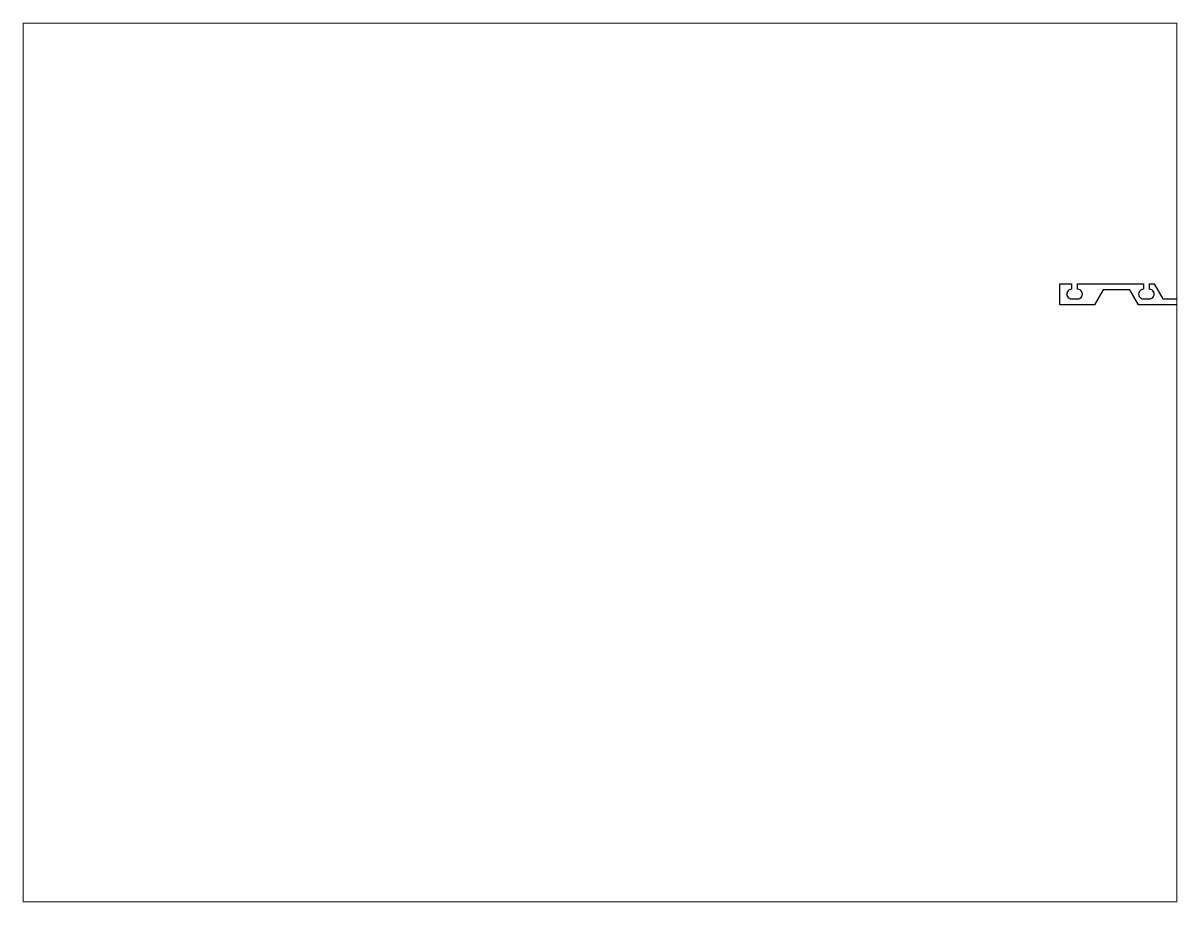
# Paper-space layout 'Layout1' of a CAD drawing. Extents: x 27 to 240, y 20 to 183.
# The model-space entities are those that its viewports show. They can reach past a viewport. Long polylines and large blocks are cut down to what shows.
import ezdxf

# ---------------------------------------------------------------- set-up
doc = ezdxf.new("R2010")
doc.units = 0
doc.header["$LTSCALE"] = 15
doc.layers.get('0').update_dxf_attribs({"linetype": 'CONTINUOUS'})

msp = doc.modelspace()

# ---------------------------------------------------------------- linework, layer by layer
at = {"color": 0}
msp.add_lwpolyline([(423.79, 183.01), (370.56, 183.01), (367.68, 188.01), (358.68, 188.01), (355.79, 183.01), (344.18, 183.01), (344.18, 190.01), (348.18, 190.01), (348.18, 188.21, 1.009632), (348.18, 185.01), (350.18, 185.01), (350.18, 185.02, 1.010986), (350.18, 188.21), (350.18, 190.01), (372.18, 190.01), (372.18, 188.21, 1.009632), (372.18, 185.01), (374.18, 185.01), (374.18, 185.02, 1.010986), (374.18, 188.21), (374.18, 190.01), (375.79, 190.01), (378.68, 185.01), (384.88, 185.01), (385.18, 184.71), (385.48, 185.01)], format="xyb", dxfattribs=at)

psp = doc.layouts.get("Layout1")

# ---------------------------------------------------------------- viewports
at = {"layer": '0', "color": 0, "linetype": 'BYBLOCK', "ltscale": 0.05}
psp.add_viewport(center=(133.35, 101.6), size=(213.36, 162.56), view_center_point=(190.51, 130.3), view_height=293.8955, dxfattribs=at)

doc.saveas('drawing.dxf')
